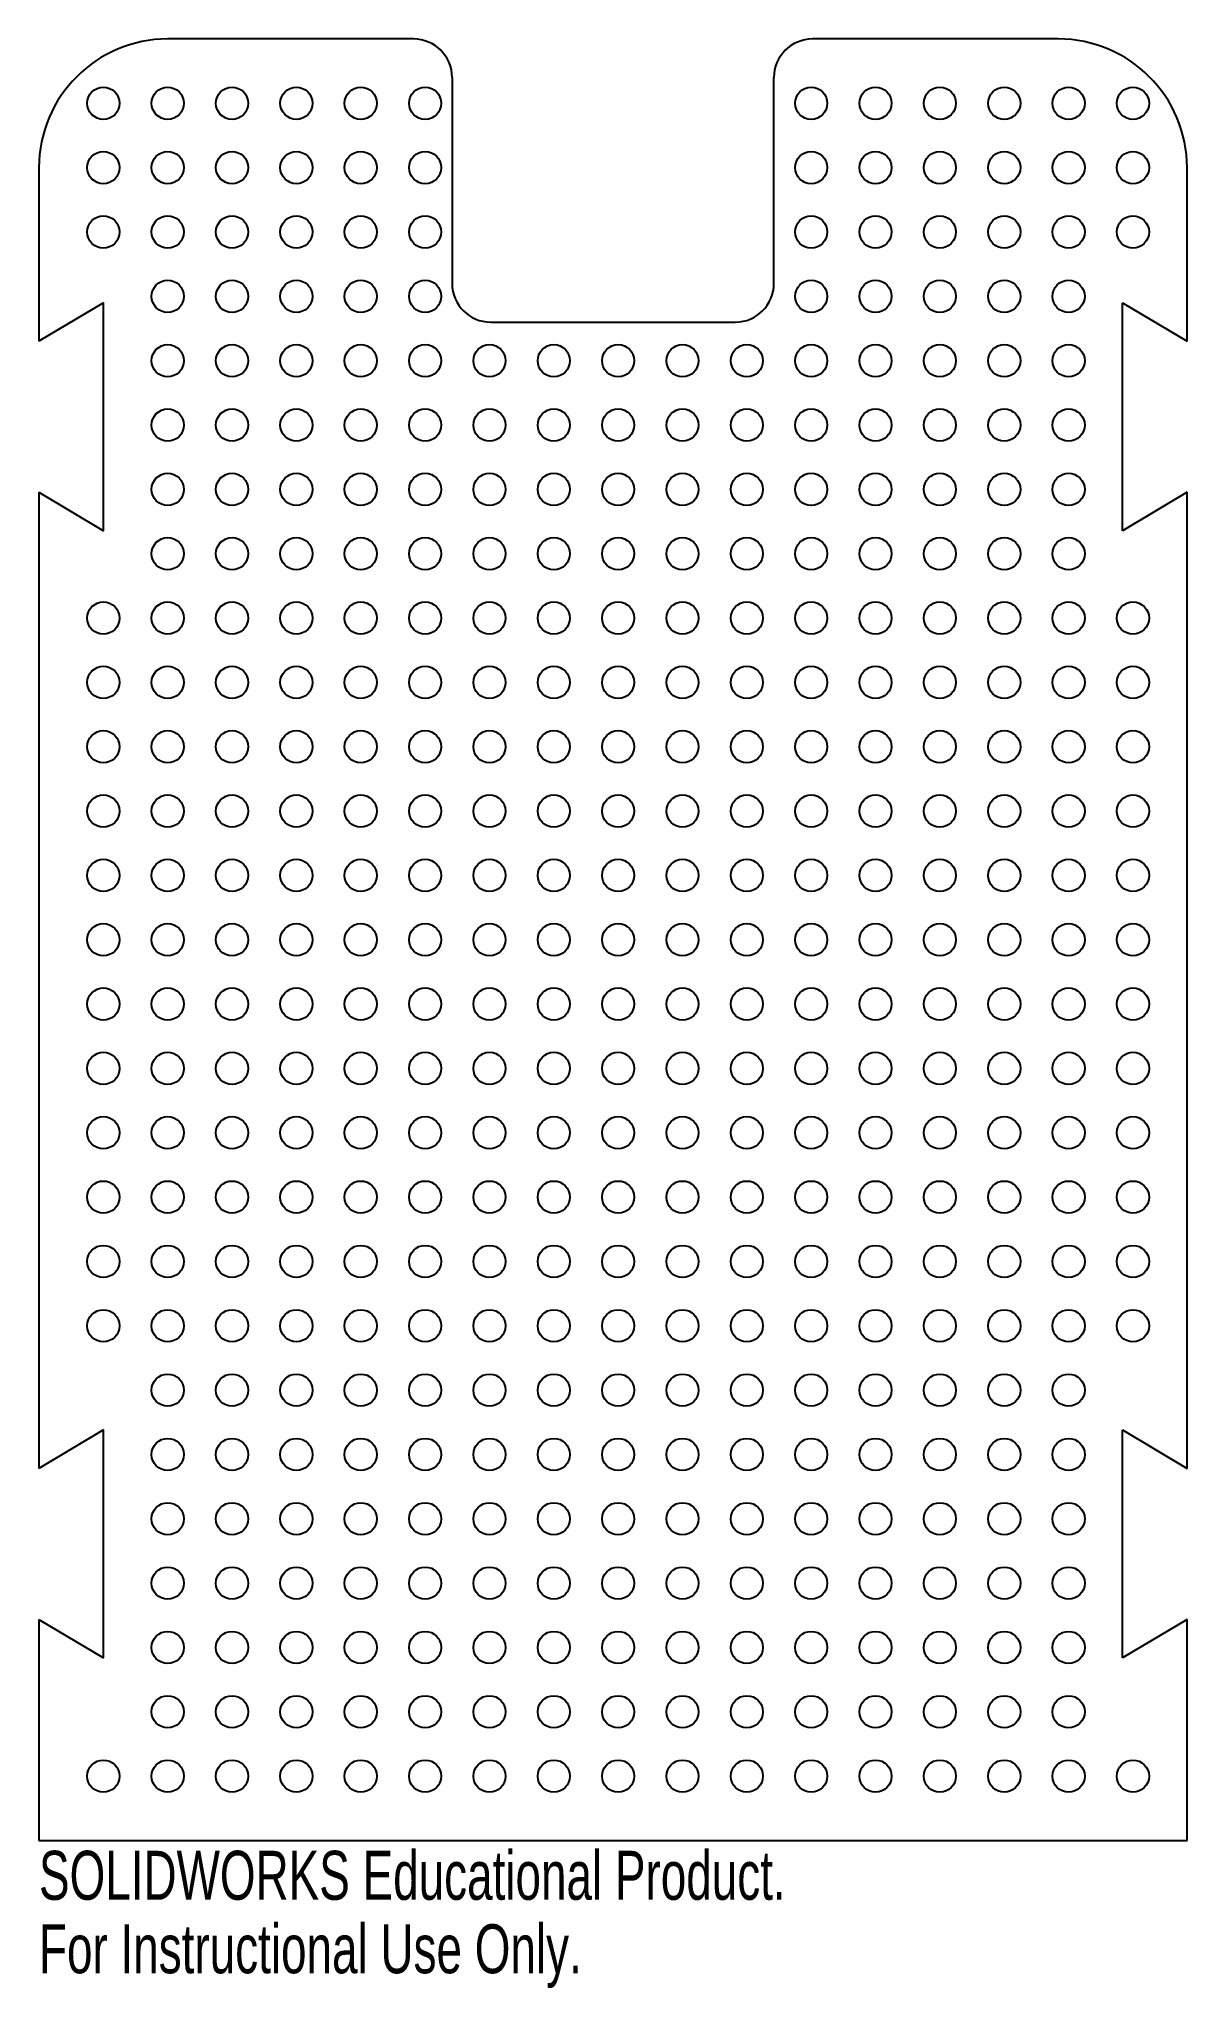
# Model space of a CAD drawing. Header units: inches. Extents: x -2.23 to 2.23, y -4.07 to 3.5.
import ezdxf

# ---------------------------------------------------------------- set-up
doc = ezdxf.new("R2010")
doc.units = ezdxf.units.IN
doc.header["$MEASUREMENT"] = 0
doc.styles.add('SLDTEXTSTYLE0', font='TXT', dxfattribs={"width": 0.7})

msp = doc.modelspace()

# ---------------------------------------------------------------- linework, layer by layer
at = {"color": 7, "linetype": 'Continuous', "lineweight": 25}
for p, q in [((-0.775, 3.5), (-1.73, 3.5)), ((1.73, 3.5), (0.775, 3.5)), ((-0.625, 3.35), (-0.625, 2.55)), ((0.625, 2.55), (0.625, 3.35)), ((-2.23, 3), (-2.23, 2.3256)), ((2.23, 2.3256), (2.23, 3)), ((-1.98, 2.475), (-2.23, 2.3256)), ((-1.98, 1.5894), (-1.98, 2.475)), ((1.98, 2.475), (2.23, 2.3256)), ((1.98, 1.5894), (1.98, 2.475)), ((-0.475, 2.4), (0.475, 2.4)), ((-2.23, 1.7387), (-1.98, 1.5894)), ((-2.23, 1.7387), (-2.23, -2.0544)), ((2.23, 1.7387), (1.98, 1.5894)), ((2.23, -2.0544), (2.23, 1.7387)), ((-1.98, -1.905), (-2.23, -2.0544)), ((-1.98, -2.7906), (-1.98, -1.905)), ((1.98, -2.7906), (1.98, -1.905)), ((1.98, -1.905), (2.23, -2.0544)), ((-2.23, -2.6413), (-1.98, -2.7906)), ((-2.23, -2.6413), (-2.23, -3.5)), ((2.23, -2.6413), (1.98, -2.7906)), ((2.23, -3.5), (2.23, -2.6413)), ((-2.23, -3.5), (2.23, -3.5))]:
    msp.add_line(p, q, dxfattribs=at)
for centre in [(-1.98, 3.25), (-1.73, 3.25), (-1.48, 3.25), (-1.23, 3.25), (-0.98, 3.25), (-0.73, 3.25), (0.77, 3.25), (1.02, 3.25), (1.27, 3.25), (1.52, 3.25), (1.77, 3.25), (2.02, 3.25), (-1.98, 3), (-1.73, 3), (-1.48, 3), (-1.23, 3), (-0.98, 3), (-0.73, 3), (0.77, 3), (1.02, 3), (1.27, 3), (1.52, 3), (1.77, 3), (2.02, 3), (-1.98, 2.75), (-1.73, 2.75), (-1.48, 2.75), (-1.23, 2.75), (-0.98, 2.75), (-0.73, 2.75), (0.77, 2.75), (1.02, 2.75), (1.27, 2.75), (1.52, 2.75), (1.77, 2.75), (2.02, 2.75), (-1.73, 2.5), (-1.48, 2.5), (-1.23, 2.5), (-0.98, 2.5), (-0.73, 2.5), (0.77, 2.5), (1.02, 2.5), (1.27, 2.5), (1.52, 2.5), (1.77, 2.5), (-1.73, 2.25), (-1.48, 2.25), (-1.23, 2.25), (-0.98, 2.25), (-0.73, 2.25), (-0.48, 2.25), (-0.23, 2.25), (0.02, 2.25), (0.27, 2.25), (0.52, 2.25), (0.77, 2.25), (1.02, 2.25), (1.27, 2.25), (1.52, 2.25), (1.77, 2.25), (-1.73, 2), (-1.48, 2), (-1.23, 2), (-0.98, 2), (-0.73, 2), (-0.48, 2), (-0.23, 2), (0.02, 2), (0.27, 2), (0.52, 2), (0.77, 2), (1.02, 2), (1.27, 2), (1.52, 2), (1.77, 2), (-1.73, 1.75), (-1.48, 1.75), (-1.23, 1.75), (-0.98, 1.75), (-0.73, 1.75), (-0.48, 1.75), (-0.23, 1.75), (0.02, 1.75), (0.27, 1.75), (0.52, 1.75), (0.77, 1.75), (1.02, 1.75), (1.27, 1.75), (1.52, 1.75), (1.77, 1.75), (-1.73, 1.5), (-1.48, 1.5), (-1.23, 1.5), (-0.98, 1.5), (-0.73, 1.5), (-0.48, 1.5), (-0.23, 1.5), (0.02, 1.5), (0.27, 1.5), (0.52, 1.5), (0.77, 1.5), (1.02, 1.5), (1.27, 1.5), (1.52, 1.5), (1.77, 1.5), (-1.98, 1.25), (-1.73, 1.25), (-1.48, 1.25), (-1.23, 1.25), (-0.98, 1.25), (-0.73, 1.25), (-0.48, 1.25), (-0.23, 1.25), (0.02, 1.25), (0.27, 1.25), (0.52, 1.25), (0.77, 1.25), (1.02, 1.25), (1.27, 1.25), (1.52, 1.25), (1.77, 1.25), (2.02, 1.25), (-1.98, 1), (-1.73, 1), (-1.48, 1), (-1.23, 1), (-0.98, 1), (-0.73, 1), (-0.48, 1), (-0.23, 1), (0.02, 1), (0.27, 1), (0.52, 1), (0.77, 1), (1.02, 1), (1.27, 1), (1.52, 1), (1.77, 1), (2.02, 1), (-1.98, 0.75), (-1.73, 0.75), (-1.48, 0.75), (-1.23, 0.75), (-0.98, 0.75), (-0.73, 0.75), (-0.48, 0.75), (-0.23, 0.75), (0.02, 0.75), (0.27, 0.75), (0.52, 0.75), (0.77, 0.75), (1.02, 0.75), (1.27, 0.75), (1.52, 0.75), (1.77, 0.75), (2.02, 0.75), (-1.98, 0.5), (-1.73, 0.5), (-1.48, 0.5), (-1.23, 0.5), (-0.98, 0.5), (-0.73, 0.5), (-0.48, 0.5), (-0.23, 0.5), (0.02, 0.5), (0.27, 0.5), (0.52, 0.5), (0.77, 0.5), (1.02, 0.5), (1.27, 0.5), (1.52, 0.5), (1.77, 0.5), (2.02, 0.5), (-1.98, 0.25), (-1.73, 0.25), (-1.48, 0.25), (-1.23, 0.25), (-0.98, 0.25), (-0.73, 0.25), (-0.48, 0.25), (-0.23, 0.25), (0.02, 0.25), (0.27, 0.25), (0.52, 0.25), (0.77, 0.25), (1.02, 0.25), (1.27, 0.25), (1.52, 0.25), (1.77, 0.25), (2.02, 0.25), (-1.98, 0), (-1.73, 0), (-1.48, 0), (-1.23, 0), (-0.98, 0), (-0.73, 0), (-0.48, 0), (-0.23, 0), (0.02, 0), (0.27, 0), (0.52, 0), (0.77, 0), (1.02, 0), (1.27, 0), (1.52, 0), (1.77, 0), (2.02, 0), (-1.98, -0.25), (-1.73, -0.25), (-1.48, -0.25), (-1.23, -0.25), (-0.98, -0.25), (-0.73, -0.25), (-0.48, -0.25), (-0.23, -0.25), (0.02, -0.25), (0.27, -0.25), (0.52, -0.25), (0.77, -0.25), (1.02, -0.25), (1.27, -0.25), (1.52, -0.25), (1.77, -0.25), (2.02, -0.25), (-1.98, -0.5), (-1.73, -0.5), (-1.48, -0.5), (-1.23, -0.5), (-0.98, -0.5), (-0.73, -0.5), (-0.48, -0.5), (-0.23, -0.5), (0.02, -0.5), (0.27, -0.5), (0.52, -0.5), (0.77, -0.5), (1.02, -0.5), (1.27, -0.5), (1.52, -0.5), (1.77, -0.5), (2.02, -0.5), (-1.98, -0.75), (-1.73, -0.75), (-1.48, -0.75), (-1.23, -0.75), (-0.98, -0.75), (-0.73, -0.75), (-0.48, -0.75), (-0.23, -0.75), (0.02, -0.75), (0.27, -0.75), (0.52, -0.75), (0.77, -0.75), (1.02, -0.75), (1.27, -0.75), (1.52, -0.75), (1.77, -0.75), (2.02, -0.75), (-1.98, -1), (-1.73, -1), (-1.48, -1), (-1.23, -1), (-0.98, -1), (-0.73, -1), (-0.48, -1), (-0.23, -1), (0.02, -1), (0.27, -1), (0.52, -1), (0.77, -1), (1.02, -1), (1.27, -1), (1.52, -1), (1.77, -1), (2.02, -1), (-1.98, -1.25), (-1.73, -1.25), (-1.48, -1.25), (-1.23, -1.25), (-0.98, -1.25), (-0.73, -1.25), (-0.48, -1.25), (-0.23, -1.25), (0.02, -1.25), (0.27, -1.25), (0.52, -1.25), (0.77, -1.25), (1.02, -1.25), (1.27, -1.25), (1.52, -1.25), (1.77, -1.25), (2.02, -1.25), (-1.98, -1.5), (-1.73, -1.5), (-1.48, -1.5), (-1.23, -1.5), (-0.98, -1.5), (-0.73, -1.5), (-0.48, -1.5), (-0.23, -1.5), (0.02, -1.5), (0.27, -1.5), (0.52, -1.5), (0.77, -1.5), (1.02, -1.5), (1.27, -1.5), (1.52, -1.5), (1.77, -1.5), (2.02, -1.5), (-1.73, -1.75), (-1.48, -1.75), (-1.23, -1.75), (-0.98, -1.75), (-0.73, -1.75), (-0.48, -1.75), (-0.23, -1.75), (0.02, -1.75), (0.27, -1.75), (0.52, -1.75), (0.77, -1.75), (1.02, -1.75), (1.27, -1.75), (1.52, -1.75), (1.77, -1.75), (-1.73, -2), (-1.48, -2), (-1.23, -2), (-0.98, -2), (-0.73, -2), (-0.48, -2), (-0.23, -2), (0.02, -2), (0.27, -2), (0.52, -2), (0.77, -2), (1.02, -2), (1.27, -2), (1.52, -2), (1.77, -2), (-1.73, -2.25), (-1.48, -2.25), (-1.23, -2.25), (-0.98, -2.25), (-0.73, -2.25), (-0.48, -2.25), (-0.23, -2.25), (0.02, -2.25), (0.27, -2.25), (0.52, -2.25), (0.77, -2.25), (1.02, -2.25), (1.27, -2.25), (1.52, -2.25), (1.77, -2.25), (-1.73, -2.5), (-1.48, -2.5), (-1.23, -2.5), (-0.98, -2.5), (-0.73, -2.5), (-0.48, -2.5), (-0.23, -2.5), (0.02, -2.5), (0.27, -2.5), (0.52, -2.5), (0.77, -2.5), (1.02, -2.5), (1.27, -2.5), (1.52, -2.5), (1.77, -2.5), (-1.73, -2.75), (-1.48, -2.75), (-1.23, -2.75), (-0.98, -2.75), (-0.73, -2.75), (-0.48, -2.75), (-0.23, -2.75), (0.02, -2.75), (0.27, -2.75), (0.52, -2.75), (0.77, -2.75), (1.02, -2.75), (1.27, -2.75), (1.52, -2.75), (1.77, -2.75), (-1.73, -3), (-1.48, -3), (-1.23, -3), (-0.98, -3), (-0.73, -3), (-0.48, -3), (-0.23, -3), (0.02, -3), (0.27, -3), (0.52, -3), (0.77, -3), (1.02, -3), (1.27, -3), (1.52, -3), (1.77, -3), (-1.98, -3.25), (-1.73, -3.25), (-1.48, -3.25), (-1.23, -3.25), (-0.98, -3.25), (-0.73, -3.25), (-0.48, -3.25), (-0.23, -3.25), (0.02, -3.25), (0.27, -3.25), (0.52, -3.25), (0.77, -3.25), (1.02, -3.25), (1.27, -3.25), (1.52, -3.25), (1.77, -3.25), (2.02, -3.25)]:
    msp.add_circle(centre, 0.0625, dxfattribs=at)
for centre, radius, start, end in [((-1.73, 3), 0.5, 90, 180), ((-0.775, 3.35), 0.15, 0, 90), ((0.775, 3.35), 0.15, 90, 180), ((1.73, 3), 0.5, 0, 90), ((-0.475, 2.55), 0.15, 180, 270), ((0.475, 2.55), 0.15, 270, 0)]:
    msp.add_arc(centre, radius, start, end, dxfattribs=at)

# ---------------------------------------------------------------- texts
at = {"color": 7, "linetype": 'Continuous', "char_height": 0.1903, "attachment_point": 1, "style": 'SLDTEXTSTYLE0'}
for s, insert in [('SOLIDWORKS Educational Product.', (-2.23, -3.5401)), ('For Instructional Use Only.', (-2.23, -3.8256))]:
    msp.add_mtext(s, dxfattribs=dict(at, insert=insert))

doc.saveas('drawing.dxf')
